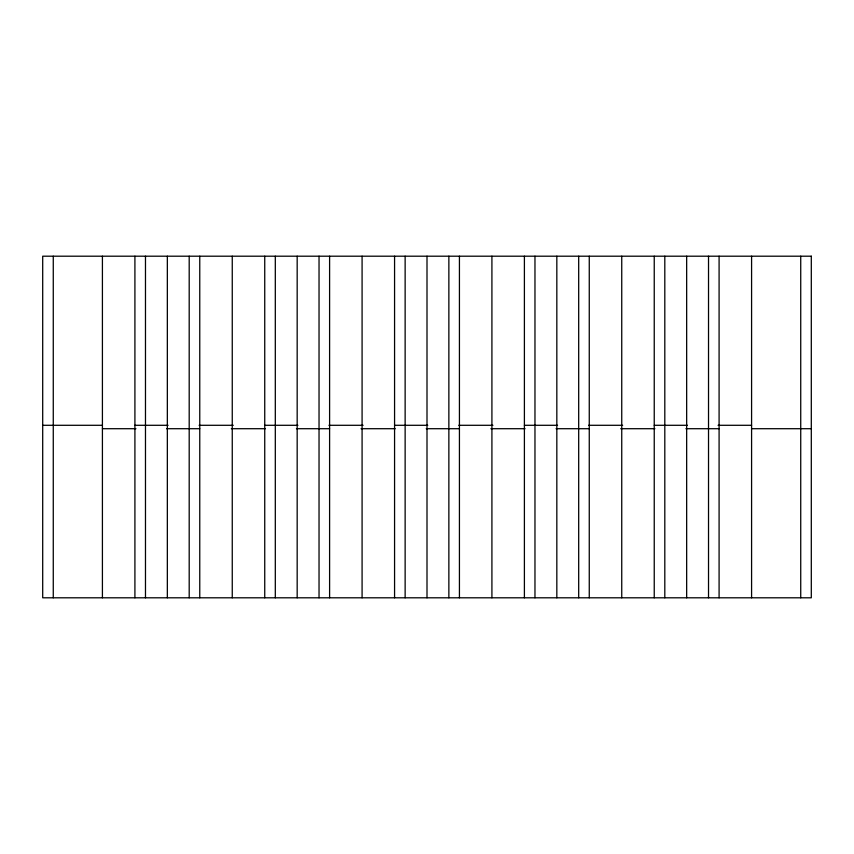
<?xml version="1.0" encoding="UTF-8"?>
<svg xmlns="http://www.w3.org/2000/svg" width="854" height="854" viewBox="0 0 854 854"><rect width="100%" height="100%" fill="white"/><g stroke="black" fill="none" stroke-linecap="round" stroke-linejoin="round"><path stroke-width="1.28" d="M42.7 425.292L102.427 425.292M134.911 425.292L168.089 425.292M199.11 425.292L233.281 425.292M264.74 425.292L297.918 425.292M328.95 425.292L363.11 425.292M394.569 425.292L427.758 425.292M458.779 425.292L492.939 425.292M524.399 425.292L557.555 425.292M588.609 425.292L622.651 425.292M654.239 425.292L687.449 425.292M718.075 425.292L751.584 425.292M102.416 428.708L135.925 428.708M166.551 428.708L199.761 428.708M231.349 428.708L265.391 428.708M296.445 428.708L329.601 428.708M361.061 428.708L395.221 428.708M426.242 428.708L459.431 428.708M490.89 428.708L525.05 428.708M556.082 428.708L589.26 428.708M620.719 428.708L654.89 428.708M685.911 428.708L719.089 428.708M751.573 428.708L811.3 428.708M800.732 256.2L800.732 597.8M751.584 256.2L751.584 597.8M719.089 256.2L719.089 597.8M708.521 256.2L708.521 597.8M686.659 256.2L686.659 597.8M664.807 256.2L664.807 597.8M654.239 256.2L654.239 597.8M621.744 256.2L621.744 597.8M589.26 256.2L589.26 597.8M578.692 256.2L578.692 597.8M556.829 256.2L556.829 597.8M534.967 256.2L534.967 597.8M524.399 256.2L524.399 597.8M491.915 256.2L491.915 597.8M459.431 256.2L459.431 597.8M448.862 256.2L448.862 597.8M427 256.2L427 597.8M405.138 256.2L405.138 597.8M394.569 256.2L394.569 597.8M362.085 256.2L362.085 597.8M329.601 256.2L329.601 597.8M319.033 256.2L319.033 597.8M297.171 256.2L297.171 597.8M275.308 256.2L275.308 597.8M264.74 256.2L264.74 597.8M232.256 256.2L232.256 597.8M199.761 256.2L199.761 597.8M189.193 256.2L189.193 597.8M167.341 256.2L167.341 597.8M145.479 256.2L145.479 597.8M134.911 256.2L134.911 597.8M102.416 256.2L102.416 597.8M53.268 256.2L53.268 597.8M811.3 256.2L42.7 256.2L42.7 597.8L811.3 597.8L811.3 256.2"/></g></svg>
